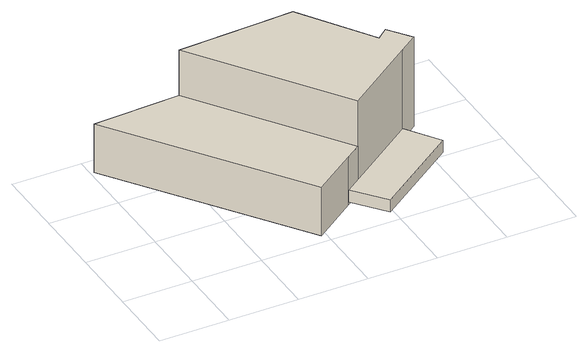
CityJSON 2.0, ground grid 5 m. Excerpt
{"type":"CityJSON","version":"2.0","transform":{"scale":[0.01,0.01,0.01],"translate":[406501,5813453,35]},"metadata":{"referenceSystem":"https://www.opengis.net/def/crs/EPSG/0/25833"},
"CityObjects":{
"building1":{"type":"Building","attributes":{"Gemeindeschluessel":"11000009","BezugspunktDach":"2200","function":"31001_1312","measuredHeight":3.71,"storeysAboveGround":1},"address":[{"country":"Germany","locality":"Berlin","thoroughfareNumber":"31 (1)","thoroughfareName":"Hinter dem Kurpark"}],"geometry":[{"type":"Solid","lod":"1","boundaries":[[[[0,1,2,3,4]],[[5,6,7,8,9]],[[5,9,4,3]],[[6,5,3,2]],[[7,6,2,1]],[[8,7,1,0]],[[9,8,0,4]]]]}]},
"building2":{"type":"Building","attributes":{"Gemeindeschluessel":"11000009","BezugspunktDach":"2200","function":"31001_1312","measuredHeight":6.88,"storeysAboveGround":1},"address":[{"country":"Germany","locality":"Berlin","thoroughfareNumber":"31","thoroughfareName":"Hinter dem Kurpark"}],"geometry":[{"type":"Solid","lod":"1","boundaries":[[[[10,11,12,13,14,15,16,17]],[[18,19,20,21,22,23,24,25]],[[18,25,17,16]],[[19,18,16,15]],[[20,19,15,14]],[[21,20,14,13]],[[22,21,13,12]],[[23,22,12,11]],[[24,23,11,10]],[[25,24,10,17]]]]}]},
"building3":{"type":"Building","attributes":{"Gemeindeschluessel":"11000009","BezugspunktDach":"2200","function":"31001_1312","measuredHeight":0.928,"storeysAboveGround":1},"address":[{"country":"Germany","locality":"Berlin","thoroughfareNumber":"31 (2)","thoroughfareName":"Hinter dem Kurpark"}],"geometry":[{"type":"Solid","lod":"1","boundaries":[[[[26,27,28,29,30]],[[31,32,33,34,35]],[[31,35,30,29]],[[32,31,29,28]],[[33,32,28,27]],[[34,33,27,26]],[[35,34,26,30]]]]}]}
},
"vertices":[
[967,66,399],[1281,292,399],[1389,370,399],[655,1412,399],[26,1378,399],[655,1412,28],[1389,370,28],[1281,292,28],[967,66,28],[26,1378,28],
[1389,370,746],[1910,746,746],[2043,842,746],[1923,1004,746],[1843,936,746],[1498,1457,746],[1219,1442,746],[655,1412,746],[1219,1442,58],[1498,1457,58],[1843,936,58],[1923,1004,58],[2043,842,58],[1910,746,58],[1389,370,58],[655,1412,58],
[1463,69,144],[2074,508,144],[1910,746,144],[1389,370,144],[1281,292,144],[1389,370,51],[1910,746,51],[2074,508,51],[1463,69,51],[1281,292,51]
]}
